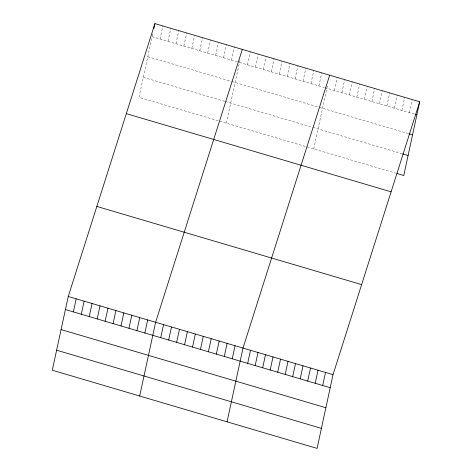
<?xml version="1.0" encoding="UTF-8"?>
<svg xmlns="http://www.w3.org/2000/svg" width="472" height="472" viewBox="0 0 472 472"><rect width="100%" height="100%" fill="white"/><g stroke="black" fill="none" stroke-linecap="round" stroke-linejoin="round"><path stroke-width="0.35" stroke-dasharray="2.36 1.77" d="M152.244 35.978L152.987 32.538M160.037 39.011L162.864 25.942M167.985 41.353L170.805 28.291M175.926 43.701L178.752 30.633M183.868 46.044L186.694 32.981M191.815 48.392L194.635 35.323M199.756 50.734L202.582 37.672M207.698 53.082L210.524 40.014M215.645 55.425L218.471 42.362M223.586 57.773L226.412 44.704M231.534 60.115L234.354 47.052M226.353 123.145L240.218 59.024M247.417 64.806L250.243 51.743M255.364 67.154L258.184 54.085M263.305 69.496L266.131 56.434M271.247 71.844L274.073 58.776M279.194 74.187L282.02 61.124M287.135 76.535L289.961 63.466M295.083 78.877L297.903 65.814M303.024 81.225L305.85 68.157M310.965 83.568L313.791 70.505M318.913 85.916L321.733 72.847M313.732 148.94L327.597 84.818M334.359 90.471L337.179 77.408M341.858 92.689L344.684 79.626M349.363 94.901L352.189 81.839M356.861 97.12L359.688 84.051M364.366 99.332L367.192 86.27M371.871 101.545L374.691 88.482M379.37 103.763L382.196 90.701M386.875 105.976L389.701 92.913M394.374 108.194L397.2 95.126M401.878 110.407L404.705 97.344M409.383 112.625L412.203 99.557M237.487 61.873L152.096 36.663L138.975 97.35L395.577 173.106M239.475 62.463L324.205 87.479M324.872 87.674L414.835 114.236M147.765 56.687L231.174 81.314M231.835 81.508L318.553 107.109M319.214 107.309L409.141 133.853M143.305 77.32L224.725 101.362M225.386 101.557L312.104 127.157M312.771 127.351L402.634 153.884"/><path stroke-width="0.71" d="M68.239 296.481L52.292 370.225L317.084 448.4L333.026 374.65L419.708 101.775L154.916 23.6L68.239 296.481L333.026 374.65M73.355 311.886L76.181 298.823M81.302 314.234L84.122 301.171M89.243 316.576L92.07 303.514M153.878 28.414L154.916 23.6M97.185 318.924L100.011 305.862M105.132 321.267L107.958 308.204M113.073 323.615L115.9 310.552M121.021 325.957L123.841 312.895M128.962 328.305L131.788 315.243M136.904 330.648L139.73 317.585M144.851 332.996L147.671 319.933M139.671 396.026L155.618 322.276L242.301 49.395M160.734 337.687L163.56 324.624M168.681 340.029L171.507 326.966M176.622 342.377L179.448 329.314M184.57 344.719L187.39 331.657M192.511 347.067L195.337 334.005M200.452 349.41L203.279 336.347M208.4 351.758L211.22 338.695M216.341 354.1L219.167 341.038M224.288 356.448L227.109 343.386M232.23 358.791L235.056 345.728M227.056 421.82L242.997 348.076L329.68 75.195M247.676 363.351L250.502 350.289M255.175 365.57L258.001 352.501M262.68 367.782L265.506 354.72M270.185 369.995L273.005 356.932M277.683 372.213L280.51 359.151M285.188 374.426L288.014 361.363M292.687 376.644L295.513 363.576M300.192 378.857L303.018 365.794M307.697 381.069L310.517 368.007M315.196 383.288L318.022 370.225M322.701 385.5L325.521 372.438M419.708 101.775L403.761 175.519L396.94 173.507M415.519 114.436L416.882 114.838M409.141 133.853L412.552 134.862M402.634 153.884L408.091 155.494M126.313 113.652L391.105 191.821M96.843 206.429L361.629 284.604M65.413 309.543L330.199 387.718M61.083 329.568L325.869 407.743M56.622 350.2L321.408 428.375"/></g></svg>
